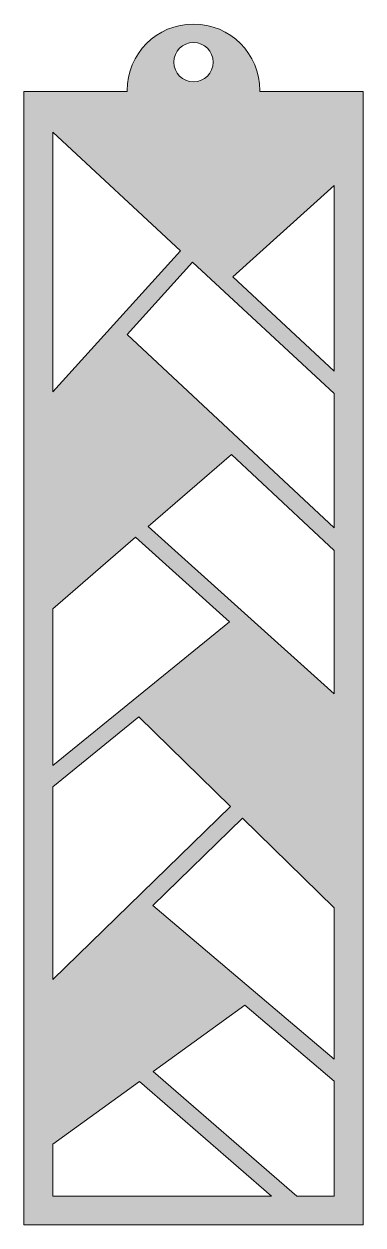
# Model space of a CAD drawing. Extents: x 1256 to 1743, y -1401 to 322.
import ezdxf

# ---------------------------------------------------------------- set-up
doc = ezdxf.new("R2010")
doc.units = 0
doc.header["$MEASUREMENT"] = 0
doc.layers.add('Layer 1', color=7, linetype='Continuous')

msp = doc.modelspace()

# ---------------------------------------------------------------- hatches: boundary and pattern name
at = {"layer": 'Layer 1', "true_color": 0xffffff}
h = msp.add_hatch(color=7, dxfattribs=at)
h.dxf.hatch_style = 2
edge = h.paths.add_edge_path()
edge.add_spline(control_points=[(1595.4, 225.1), (1595.4, 225.1), (1595.4, 226.3), (1595.4, 226.3), (1595.4, 279), (1552.7, 321.8), (1499.9, 321.8), (1447.1, 321.8), (1404.4, 279), (1404.4, 226.3), (1404.4, 226.3), (1404.4, 225.1), (1404.4, 225.1), (1404.4, 225.1), (1256.4, 225.1), (1256.4, 225.1), (1256.4, 225.1), (1256.4, -1401.4), (1256.4, -1401.4), (1256.4, -1401.4), (1743.4, -1401.4), (1743.4, -1401.4), (1743.4, -1401.4), (1743.4, 225.1), (1743.4, 225.1), (1743.4, 225.1), (1595.4, 225.1), (1595.4, 225.1)], knot_values=[0, 0, 0, 0, 1, 1, 1, 2, 2, 2, 3, 3, 3, 4, 4, 4, 5, 5, 5, 6, 6, 6, 7, 7, 7, 8, 8, 8, 9, 9, 9, 9], degree=3, periodic=1)
edge = h.paths.add_edge_path()
edge.add_spline(control_points=[(1499.9, 295.3), (1515.5, 295.3), (1528.1, 282.7), (1528.1, 267.1), (1528.1, 251.6), (1515.5, 238.9), (1499.9, 238.9), (1484.3, 238.9), (1471.7, 251.6), (1471.7, 267.1), (1471.7, 282.7), (1484.3, 295.3), (1499.9, 295.3)], knot_values=[0, 0, 0, 0, 1, 1, 1, 2, 2, 2, 3, 3, 3, 4, 4, 4, 4], degree=3, periodic=1)
h.paths.add_polyline_path([(1297.6, 166.8), (1481.1, -3.5), (1297.6, -205.8)])
h.paths.add_polyline_path([(1297.6, -517.4), (1416.5, -414.7), (1551.5, -535.8), (1297.6, -742.1)])
h.paths.add_polyline_path([(1297.6, -772.8), (1421.4, -672.2), (1553.2, -800.8), (1297.6, -1049.4)])
h.paths.add_polyline_path([(1297.6, -1360.2), (1297.6, -1285.5), (1422.2, -1195.4), (1611.9, -1360.2)])
h.paths.add_polyline_path([(1702.2, -1360.2), (1648.2, -1360.2), (1442, -1181.1), (1573.6, -1086), (1702.2, -1194.9)])
h.paths.add_polyline_path([(1702.2, -1163.7), (1441.3, -942.9), (1570.3, -817.5), (1702.2, -946.3)])
h.paths.add_polyline_path([(1702.2, -639.1), (1434.7, -399.1), (1554.3, -295.9), (1702.2, -433.8)])
h.paths.add_polyline_path([(1702.2, -401.3), (1404.4, -123.5), (1498.6, -19.7), (1702.2, -208.5)])
h.paths.add_polyline_path([(1702.2, -176.1), (1556.4, -40.8), (1702.2, 90.2)])

# ---------------------------------------------------------------- linework, layer by layer
at = {"layer": 'Layer 1', "lineweight": 0}
for points in [[(1297.6, 166.8), (1481.1, -3.5), (1297.6, -205.8), (1297.6, 166.8)], [(1702.2, -176.1), (1556.4, -40.8), (1702.2, 90.2), (1702.2, -176.1)], [(1702.2, -401.3), (1404.4, -123.5), (1498.6, -19.7), (1702.2, -208.5), (1702.2, -401.3)], [(1702.2, -639.1), (1434.7, -399.1), (1554.3, -295.9), (1702.2, -433.8), (1702.2, -639.1)], [(1297.6, -517.4), (1416.5, -414.7), (1551.5, -535.8), (1297.6, -742.1), (1297.6, -517.4)], [(1297.6, -772.8), (1421.4, -672.2), (1553.2, -800.8), (1297.6, -1049.4), (1297.6, -772.8)], [(1702.2, -1163.7), (1441.3, -942.9), (1570.3, -817.5), (1702.2, -946.3), (1702.2, -1163.7)], [(1702.2, -1360.2), (1648.2, -1360.2), (1442, -1181.1), (1573.6, -1086), (1702.2, -1194.9), (1702.2, -1360.2)], [(1297.6, -1360.2), (1297.6, -1285.5), (1422.2, -1195.4), (1611.9, -1360.2), (1297.6, -1360.2)]]:
    msp.add_lwpolyline(points, dxfattribs=at)
for points, knots in [([(1595.4, 225.1), (1595.4, 225.1), (1595.4, 226.3), (1595.4, 226.3), (1595.4, 279), (1552.7, 321.8), (1499.9, 321.8), (1447.1, 321.8), (1404.4, 279), (1404.4, 226.3), (1404.4, 226.3), (1404.4, 225.1), (1404.4, 225.1), (1404.4, 225.1), (1256.4, 225.1), (1256.4, 225.1), (1256.4, 225.1), (1256.4, -1401.4), (1256.4, -1401.4), (1256.4, -1401.4), (1743.4, -1401.4), (1743.4, -1401.4), (1743.4, -1401.4), (1743.4, 225.1), (1743.4, 225.1), (1743.4, 225.1), (1595.4, 225.1), (1595.4, 225.1)], [0, 0, 0, 0, 1, 1, 1, 2, 2, 2, 3, 3, 3, 4, 4, 4, 5, 5, 5, 6, 6, 6, 7, 7, 7, 8, 8, 8, 9, 9, 9, 9]), ([(1499.9, 295.3), (1515.5, 295.3), (1528.1, 282.7), (1528.1, 267.1), (1528.1, 251.6), (1515.5, 238.9), (1499.9, 238.9), (1484.3, 238.9), (1471.7, 251.6), (1471.7, 267.1), (1471.7, 282.7), (1484.3, 295.3), (1499.9, 295.3)], [0, 0, 0, 0, 1, 1, 1, 2, 2, 2, 3, 3, 3, 4, 4, 4, 4])]:
    msp.add_open_spline(points, degree=3, knots=knots, dxfattribs=at)

doc.saveas('drawing.dxf')
